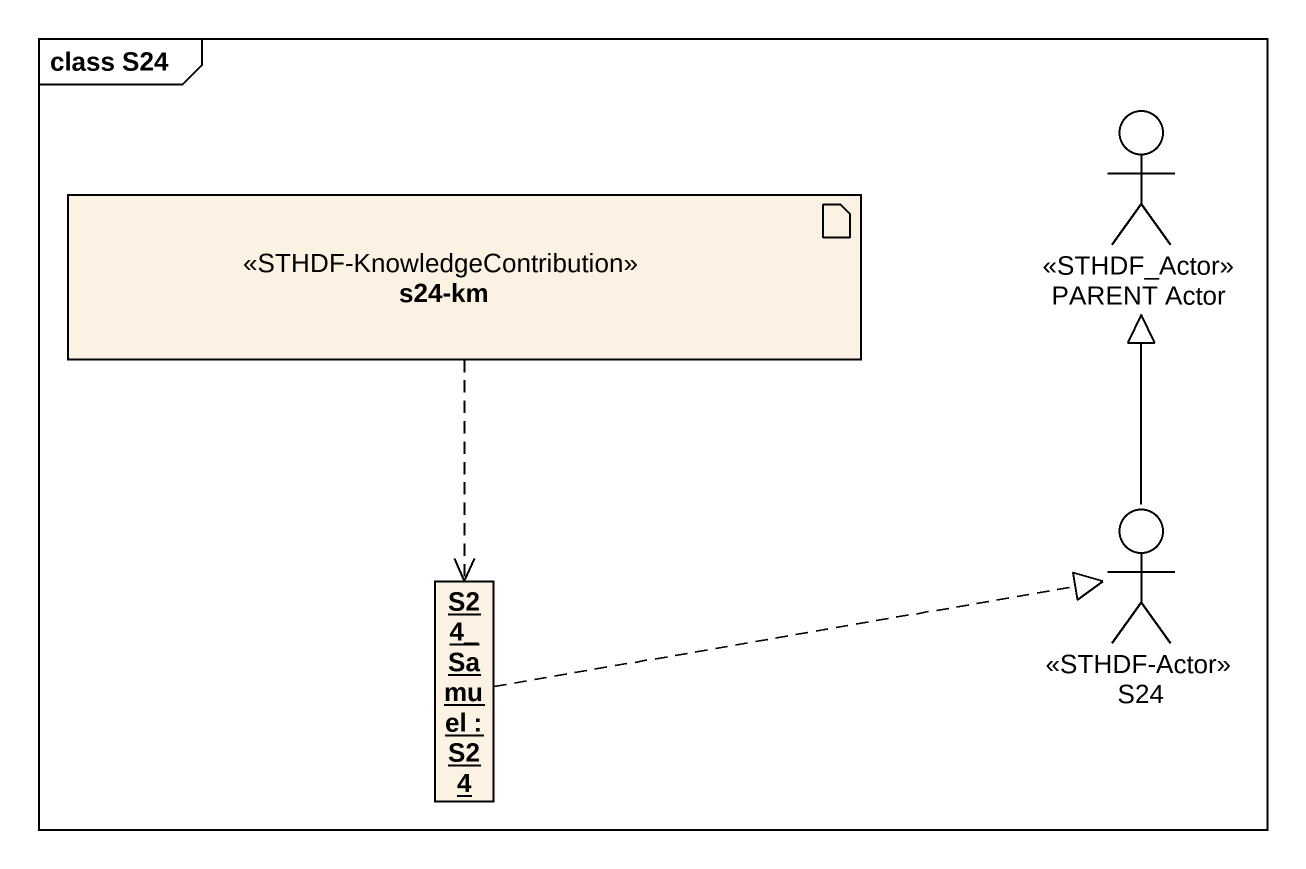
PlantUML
@startuml
mainframe class S24
allowmixing
hide circle
hide empty members
actor "PARENT Actor" as PARENT_Actor <<STHDF_Actor>>
artifact "s24-km" as s24_km <<STHDF-KnowledgeContribution>>
object "S24_Samuel : S24" as S24_Samuel
actor S24 <<STHDF-Actor>>
s24_km ..> S24_Samuel
S24_Samuel .right.|> S24
S24 -up-|> PARENT_Actor
@enduml
